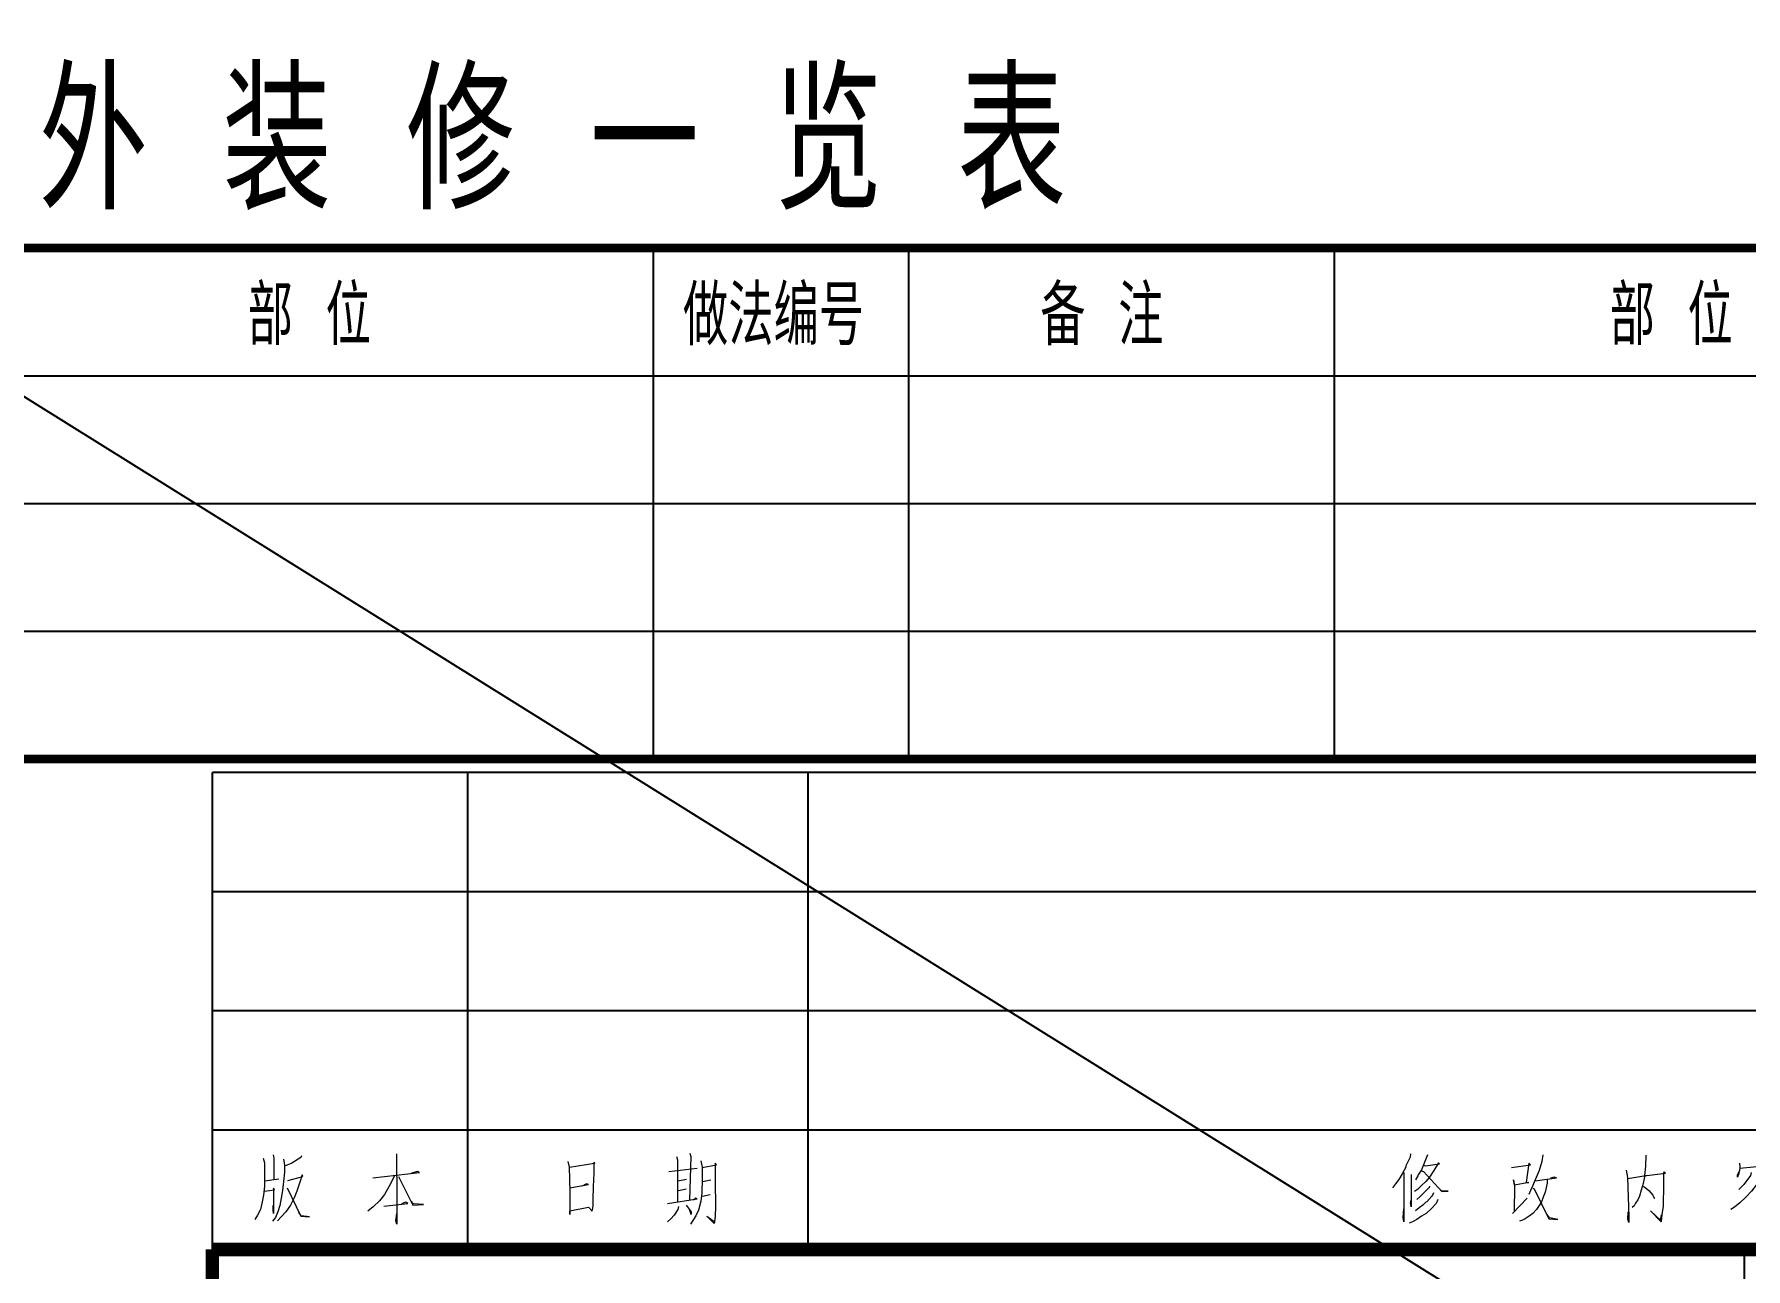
# Model space of a CAD drawing. Header units: millimetres. Extents: x 198973 to 319987, y 50799 to 202761.
# Drawn here: x 291266 to 301320, y 142258 to 149506 of the extents above; entities that cross this region are included whole.
import ezdxf

# ---------------------------------------------------------------- set-up
doc = ezdxf.new("R2010")
doc.units = ezdxf.units.MM
doc.header["$LTSCALE"] = 1000
doc.layers.get('0').update_dxf_attribs({"color": 8})
for name, color, linetype in [('-人员定位', 6, 'Continuous'), ('PUB_TEXT', 8, 'Continuous'), ('Version', 8, 'Continuous'), ('工程做法表', 8, 'Continuous')]:
    doc.layers.add(name, color=color, linetype=linetype)
doc.styles.add('BIGFONT', font='GEDITXT', dxfattribs={"width": 0.8, "bigfont": 'DXT'})
doc.styles.add('HZ', font='geditxt.shx', dxfattribs={"width": 0.75, "bigfont": 'hzfs_1.shx'})

# ---------------------------------------------------------------- blocks, each defined once
blk = doc.blocks.new('GEDI_TQ_2012')
at = {"color": 2}
blk.add_line((-90, 0), (-90, 40), dxfattribs=at)
at = {"color": 2, "const_width": 0.8}
for points in [[(-180, 40), (0, 40)], [(-180, 0), (-180, 40)]]:
    blk.add_lwpolyline(points, dxfattribs=at)
blk = doc.blocks.new('GEDI_Version_2012')
at = {"layer": 'Version', "color": 2}
for p, q in [((-180, 0), (-180, 28)), ((0, 28), (-180, 28)), ((-165, 0), (-165, 28)), ((-145, 0), (-145, 28)), ((0, 21), (-180, 21)), ((0, 14), (-180, 14)), ((0, 7), (-180, 7)), ((0, 0), (-180, 0))]:
    blk.add_line(p, q, dxfattribs=at)
at = {"layer": 'Version', "color": 7, "lineweight": 0}
for points in [[(-177.01, 5.36), (-176.93, 5.09), (-176.93, 4.31), (-176.93, 3.72), (-176.99, 3.19), (-177.07, 2.8), (-177.18, 2.34), (-177.35, 2.01), (-177.51, 1.75)], [(-175.82, 5.29), (-175.76, 4.97), (-175.76, 4.54), (-175.82, 3.98), (-175.87, 3.45), (-175.96, 3), (-176.04, 2.57), (-176.15, 2.21), (-176.29, 1.88), (-176.46, 1.65)], [(-176.43, 5.56), (-176.38, 5.36), (-176.38, 4.11)], [(-174.76, 5.49), (-174.81, 5.39), (-175.34, 5.06), (-175.7, 4.9)], [(-169.19, 5.62), (-169.16, 2.93), (-169.16, 1.49), (-169.22, 1.68), (-169.16, 2.11)], [(-159.11, 5.16), (-159.05, 4.83), (-159.03, 4.12), (-159, 3.36), (-159, 3.26), (-159, 2.74), (-159, 2.05), (-159, 2.27), (-157.91, 2.48), (-157.69, 2.24), (-157.63, 2.54), (-157.63, 2.93), (-157.61, 3.69), (-157.58, 4.47), (-157.58, 5.13), (-157.55, 5.04), (-159.03, 4.8)], [(-152.73, 5.46), (-152.67, 5.26), (-152.67, 2.81)], [(-151.95, 5.66), (-151.89, 5.46), (-151.97, 2.9)], [(-151.31, 5.2), (-151.22, 4.83), (-151.22, 4.12), (-151.25, 3.33), (-151.31, 2.84), (-151.45, 2.31), (-151.61, 1.98), (-151.92, 1.49)], [(-151.22, 4.8), (-150.39, 4.97), (-150.47, 5.07), (-150.47, 4.05), (-150.47, 3.98), (-150.45, 2.51), (-150.47, 1.95), (-150.5, 1.62), (-150.53, 1.53), (-150.95, 1.95), (-150.55, 1.65)], [(-109.62, 5.62), (-109.64, 5.42), (-109.89, 4.9), (-109.89, 4.83), (-110.12, 4.44), (-110.31, 4.11), (-110.51, 3.85), (-110.67, 3.62)], [(-108.86, 4.94), (-108.75, 4.9), (-107.91, 5.03), (-107.97, 5.09), (-108.25, 4.64), (-108.5, 4.24), (-108.72, 3.98), (-108.97, 3.75), (-109.22, 3.52), (-109.39, 3.39)], [(-108.62, 5.56), (-108.81, 5.06), (-108.97, 4.67), (-109.17, 4.37), (-109.2, 4.31), (-109.33, 4.08)], [(-103.69, 4.8), (-102.57, 4.97), (-102.68, 5.06), (-102.83, 3.92), (-102.68, 3.92), (-103.52, 3.78), (-103.57, 4.08), (-103.52, 3.72), (-103.54, 2.24)], [(-101.85, 5.56), (-101.91, 5.16), (-102.07, 4.64), (-102.29, 4.08), (-102.46, 3.72), (-102.57, 3.45), (-102.68, 3.23)], [(-95.79, 5.54), (-95.82, 4.89), (-95.88, 4.33), (-95.88, 4.26), (-95.96, 3.87), (-96.07, 3.48), (-96.18, 3.12), (-96.27, 2.92), (-96.41, 2.72), (-96.49, 2.56), (-96.6, 2.46)], [(-90.3, 5.06), (-90.27, 4.8), (-90.3, 4.64), (-90.35, 4.4), (-90.41, 4.24), (-90.41, 4.37), (-90.3, 4.61)], [(-90.27, 4.77), (-87.87, 5), (-87.95, 5.06), (-88.34, 4.44)], [(-176.91, 4.02), (-176.1, 4.14)], [(-175.57, 4.05), (-174.68, 4.28), (-174.73, 4.37), (-174.87, 3.95), (-175.04, 3.42), (-175.2, 3.03), (-175.4, 2.6), (-175.68, 2.21), (-175.96, 1.91), (-176.18, 1.68)], [(-169.3, 4.31), (-169.61, 3.72), (-169.89, 3.23), (-170.19, 2.86), (-170.56, 2.5), (-170.87, 2.24)], [(-170.58, 4.21), (-167.83, 4.51), (-167.94, 4.57), (-168.3, 4.47)], [(-169.06, 4.28), (-168.22, 2.6), (-167.6, 2.64), (-168.19, 2.67), (-168.35, 2.86)], [(-153.18, 4.57), (-151.53, 4.77)], [(-152.65, 4.02), (-152.15, 4.12)], [(-151.2, 3.98), (-150.72, 4.09)], [(-110.01, 4.51), (-110.01, 1.62), (-110.06, 1.88), (-110.01, 2.38)], [(-109.59, 4.4), (-109.59, 2.5), (-109.62, 2.74), (-109.59, 2.9)], [(-108.97, 4.61), (-108.86, 4.57), (-107.78, 3.39), (-107.41, 3.42), (-107.78, 3.42), (-107.91, 3.55)], [(-101.6, 4.08), (-101.6, 3.88), (-101.71, 3.36), (-101.82, 3.07), (-101.93, 2.8), (-102.07, 2.57), (-102.23, 2.34), (-102.43, 2.11), (-102.65, 1.95), (-102.88, 1.79), (-103.04, 1.72), (-103.21, 1.65)], [(-102.29, 4.02), (-101.04, 4.21), (-101.18, 4.24), (-101.4, 4.18)], [(-96.96, 4.66), (-96.88, 4.23), (-96.8, 1.91), (-96.8, 1.58), (-96.85, 1.77), (-96.83, 2.2)], [(-96.85, 4.17), (-95.79, 4.33), (-95.74, 4.33), (-94.65, 4.47), (-94.73, 4.56), (-94.76, 4.5), (-94.76, 3.81), (-94.76, 3.22), (-94.79, 3.15), (-94.79, 2.6), (-94.79, 2.53), (-94.84, 2.17), (-94.87, 1.87), (-94.9, 1.61), (-95.52, 2.27), (-94.93, 1.71), (-94.87, 2.03)], [(-89.1, 4.18), (-89.15, 3.98), (-89.26, 3.85), (-89.6, 3.42), (-89.93, 3.07), (-90.27, 2.74), (-90.6, 2.47), (-90.8, 2.34)], [(-89.62, 4.51), (-89.65, 4.34), (-90.04, 3.81), (-90.33, 3.52)], [(-176.93, 3.42), (-176.35, 3.49), (-176.41, 3.59), (-176.41, 2.11), (-176.43, 2.31), (-176.43, 2.57)], [(-175.6, 3.62), (-174.81, 1.95), (-174.29, 1.91), (-174.79, 1.98), (-174.92, 2.17)], [(-159, 3.62), (-157.91, 3.82), (-158.03, 3.85), (-158.27, 3.72)], [(-152.62, 3.46), (-152.17, 3.55)], [(-151.25, 3.13), (-151.2, 3.13), (-150.75, 3.23)], [(-108.28, 3.33), (-108.33, 3.19), (-108.36, 3.13), (-108.67, 2.8), (-108.72, 2.77), (-108.89, 2.6), (-109.12, 2.44), (-109.33, 2.27)], [(-108.5, 3.72), (-108.53, 3.62), (-108.56, 3.59), (-108.83, 3.33), (-109.06, 3.1), (-109.25, 2.93)], [(-102.43, 3.59), (-102.35, 3.55), (-101.49, 1.79), (-100.96, 1.75), (-101.46, 1.85), (-101.6, 2.05)], [(-95.94, 3.71), (-95.63, 3.45), (-95.38, 3.19), (-95.29, 2.98), (-95.35, 3.12)], [(-169.92, 2.53), (-168.52, 2.7), (-168.64, 2.77), (-168.88, 2.67)], [(-153.26, 2.7), (-151.53, 2.96), (-151.61, 3), (-151.73, 2.9)], [(-152.62, 2.51), (-152.65, 2.34), (-152.87, 2.01), (-153.07, 1.79), (-153.26, 1.62)], [(-152.17, 2.6), (-151.87, 2.21), (-151.87, 2.05), (-151.97, 2.34)], [(-108.02, 2.93), (-108.11, 2.7), (-108.41, 2.38), (-108.7, 2.11), (-108.97, 1.95), (-109.25, 1.75), (-109.51, 1.62), (-109.7, 1.55)], [(-103.63, 2.11), (-102.77, 3)]]:
    blk.add_lwpolyline(points, dxfattribs=at)

msp = doc.modelspace()

# ---------------------------------------------------------------- linework, layer by layer
at = {"layer": '-人员定位'}
msp.add_line((204707.1, 201290.3), (310912, 135096.3), dxfattribs=at)
at = {"layer": '工程做法表'}
for p, q in [((294904.2, 145250.8), (294904.2, 148250.8)), ((296404.2, 145250.8), (296404.2, 148250.8)), ((298904.2, 145250.8), (298904.2, 148250.8)), ((282904.3, 147500.8), (306904.3, 147500.8)), ((282904.3, 146750.8), (306904.3, 146750.8)), ((282904.3, 146000.8), (306904.3, 146000.8)), ((282904.3, 145250.8), (306904.3, 145250.8))]:
    msp.add_line(p, q, dxfattribs=at)
at = {"layer": '工程做法表', "const_width": 50}
for points in [[(306904.3, 194177.4), (306904.3, 145250.8), (282904.3, 145250.8), (282904.3, 194177.4)], [(306904.3, 148250.8), (282904.3, 148250.8)]]:
    msp.add_lwpolyline(points, dxfattribs=at)

# ---------------------------------------------------------------- block references
at = {"xscale": 100, "yscale": 100, "zscale": 100}
for name, p in [('GEDI_Version_2012', (310312.6, 142371.6)), ('GEDI_TQ_2012', (310312.6, 138371.6))]:
    msp.add_blockref(name, p, dxfattribs=at)

# ---------------------------------------------------------------- texts
at = {"layer": 'PUB_TEXT', "style": 'HZ', "width": 0.8}
msp.add_text(' 外 装 修 一 览 表 ', height=800, dxfattribs=at).set_placement((290855, 148477.2))
at = {"layer": 'PUB_TEXT', "linetype": 'Continuous', "style": 'BIGFONT', "width": 0.8}
for s, p in [('部 位', (292519.9, 147680.4)), ('做法编号', (295077.1, 147680.4)), ('备 注', (297175.7, 147680.4)), ('部 位', (300519.8, 147680.4))]:
    msp.add_text(s, height=350, dxfattribs=at).set_placement(p)

doc.saveas('drawing.dxf')
